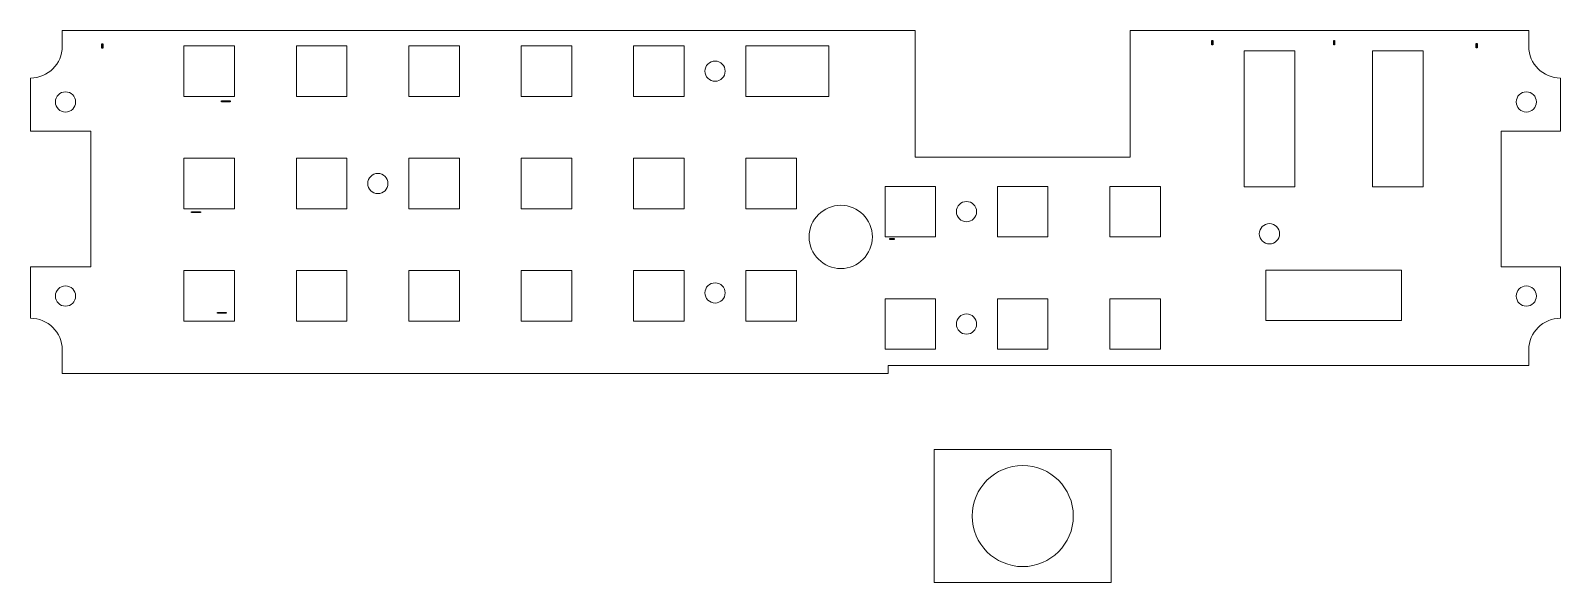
# Model space of a CAD drawing. Header units: millimetres. Extents: x -419 to 398, y -93 to 96.
# Drawn here: x 155.6 to 397.6, y -7.1 to 80.2 of the extents above; entities that cross this region are included whole.
import ezdxf

# ---------------------------------------------------------------- set-up
doc = ezdxf.new("R2010")
doc.units = ezdxf.units.MM
doc.header["$MEASUREMENT"] = 0
doc.header["$XCLIPFRAME"] = 0
doc.layers.add('Master Desktop', color=7, linetype='Continuous', plot=False)
picture_1 = doc.add_image_def('image1.jpg', size_in_pixel=(725, 3605))
picture_2 = doc.add_image_def('image2.jpg', size_in_pixel=(3605, 725))
picture_3 = doc.add_image_def('image3.jpg', size_in_pixel=(7205, 725))
picture_4 = doc.add_image_def('image4.jpg', size_in_pixel=(7205, 725))
picture_5 = doc.add_image_def('image5.jpg', size_in_pixel=(7205, 725))
picture_6 = doc.add_image_def('image6.jpg', size_in_pixel=(725, 3605))
picture_7 = doc.add_image_def('image7.jpg', size_in_pixel=(725, 3605))
picture_8 = doc.add_image_def('image8.jpg', size_in_pixel=(725, 3605))

msp = doc.modelspace()

# ---------------------------------------------------------------- linework, layer by layer
at = {"layer": 'Master Desktop', "color": 250, "lineweight": 9}
for points in [[(179.8585, 69.7587), (187.8585, 69.7587), (187.8585, 77.7587), (179.8585, 77.7587), (179.8585, 69.7587)], [(197.6385, 69.7587), (205.6385, 69.7587), (205.6385, 77.7587), (197.6385, 77.7587), (197.6385, 69.7587)], [(215.4185, 69.7587), (223.4185, 69.7587), (223.4185, 77.7587), (215.4185, 77.7587), (215.4185, 69.7587)], [(233.1985, 69.7587), (241.1985, 69.7587), (241.1985, 77.7587), (233.1985, 77.7587), (233.1985, 69.7587)], [(250.9785, 69.7587), (258.9785, 69.7587), (258.9785, 77.7587), (250.9785, 77.7587), (250.9785, 69.7587)], [(268.7585, 69.7588), (281.8637, 69.7588), (281.8637, 77.7588), (268.7585, 77.7588), (268.7585, 69.7588)], [(347.5684, 55.4838), (355.5684, 55.4838), (355.5684, 76.9836), (347.5684, 76.9836), (347.5684, 55.4838)], [(367.8884, 55.4838), (375.8884, 55.4838), (375.8884, 76.9836), (367.8884, 76.9836), (367.8884, 55.4838)], [(179.8585, 51.9787), (187.8585, 51.9787), (187.8585, 59.9787), (179.8585, 59.9787), (179.8585, 51.9787)], [(197.6385, 51.9787), (205.6385, 51.9787), (205.6385, 59.9787), (197.6385, 59.9787), (197.6385, 51.9787)], [(215.4185, 51.9787), (223.4185, 51.9787), (223.4185, 59.9787), (215.4185, 59.9787), (215.4185, 51.9787)], [(233.1985, 51.9787), (241.1985, 51.9787), (241.1985, 59.9787), (233.1985, 59.9787), (233.1985, 51.9787)], [(250.9785, 51.9787), (258.9785, 51.9787), (258.9785, 59.9787), (250.9785, 59.9787), (250.9785, 51.9787)], [(268.7585, 51.9787), (276.7585, 51.9787), (276.7585, 59.9787), (268.7585, 59.9787), (268.7585, 51.9787)], [(290.7585, 47.5337), (298.7585, 47.5337), (298.7585, 55.5337), (290.7585, 55.5337), (290.7585, 47.5337)], [(308.5385, 47.5337), (316.5385, 47.5337), (316.5385, 55.5337), (308.5385, 55.5337), (308.5385, 47.5337)], [(326.3185, 47.5337), (334.3185, 47.5337), (334.3185, 55.5337), (326.3185, 55.5337), (326.3185, 47.5337)], [(179.8585, 34.1987), (187.8585, 34.1987), (187.8585, 42.1987), (179.8585, 42.1987), (179.8585, 34.1987)], [(197.6385, 34.1987), (205.6385, 34.1987), (205.6385, 42.1987), (197.6385, 42.1987), (197.6385, 34.1987)], [(215.4185, 34.1987), (223.4185, 34.1987), (223.4185, 42.1987), (215.4185, 42.1987), (215.4185, 34.1987)], [(233.1985, 34.1987), (241.1985, 34.1987), (241.1985, 42.1987), (233.1985, 42.1987), (233.1985, 34.1987)], [(250.9785, 34.1987), (258.9785, 34.1987), (258.9785, 42.1987), (250.9785, 42.1987), (250.9785, 34.1987)], [(268.7585, 34.1987), (276.7585, 34.1987), (276.7585, 42.1987), (268.7585, 42.1987), (268.7585, 34.1987)], [(290.7585, 29.7537), (298.7585, 29.7537), (298.7585, 37.7537), (290.7585, 37.7537), (290.7585, 29.7537)], [(308.5385, 29.7537), (316.5385, 29.7537), (316.5385, 37.7537), (308.5385, 37.7537), (308.5385, 29.7537)], [(326.3185, 29.7537), (334.3185, 29.7537), (334.3185, 37.7537), (326.3185, 37.7537), (326.3185, 29.7537)], [(298.5385, -7.1178), (326.5385, -7.1178), (326.5385, 13.8822), (298.5385, 13.8822), (298.5385, -7.1178)]]:
    msp.add_lwpolyline(points, close=True, dxfattribs=at)
for centre, major_axis, ratio in [((263.8685, 73.7587), (0, 1.6), 1), ((161.1221, 68.8814), (0, 1.6), 1), ((392.2084, 68.8814), (0, 1.6), 1), ((210.5285, 55.9787), (0, 1.6), 1), ((283.7585, 47.5336), (0, 5.0001), 0.99998), ((303.6485, 51.5337), (0, 1.6), 1), ((351.5684, 48.0337), (0, 1.6), 1), ((161.1221, 38.1861), (0, 1.6), 1), ((263.8685, 38.6738), (0, 1.6), 1), ((392.2084, 38.1861), (0, 1.6), 1), ((303.6485, 33.7537), (0, 1.6), 1), ((312.5385, 3.3822), (0, 8), 1)]:
    msp.add_ellipse(centre, major_axis=major_axis, ratio=ratio, dxfattribs=at)
for points, knots in [([(329.5386, 80.1745), (329.5386, 80.1745), (392.5964, 80.1745), (392.5964, 80.1745), (392.5964, 80.1745), (392.5964, 80.1745), (392.5964, 77.6745), (392.5964, 77.6745), (392.5964, 77.6745), (392.5964, 74.9131), (394.835, 72.6745), (397.5964, 72.6745), (397.5964, 72.6745), (397.5964, 72.6745), (397.5964, 64.2836), (397.5964, 64.2836), (397.5964, 64.2836), (397.5964, 64.2836), (388.2084, 64.2836), (388.2084, 64.2836), (388.2084, 64.2836), (388.2084, 64.2836), (388.2084, 42.7838), (388.2084, 42.7838), (388.2084, 42.7838), (388.2084, 42.7838), (397.5964, 42.7838), (397.5964, 42.7838), (397.5964, 42.7838), (397.5964, 42.7838), (397.5964, 34.6745), (397.5964, 34.6745), (397.5964, 34.6745), (394.835, 34.6745), (392.5964, 32.4359), (392.5964, 29.6745), (392.5964, 29.6745), (392.5964, 29.6745), (392.5964, 27.1745), (392.5964, 27.1745), (392.5964, 27.1745), (392.5964, 27.1745), (291.2585, 27.1745), (291.2585, 27.1745), (291.2585, 27.1745), (291.2585, 27.1745), (291.2585, 25.9245), (291.2585, 25.9245), (291.2585, 25.9245), (291.2585, 25.9245), (160.5964, 25.9245), (160.5964, 25.9245), (160.5964, 25.9245), (160.5964, 25.9245), (160.5964, 29.6745), (160.5964, 29.6745), (160.5964, 29.6745), (160.5964, 32.4359), (158.3578, 34.6745), (155.5964, 34.6745), (155.5964, 34.6745), (155.5964, 34.6745), (155.5964, 42.7838), (155.5964, 42.7838), (155.5964, 42.7838), (155.5964, 42.7838), (165.1221, 42.7838), (165.1221, 42.7838), (165.1221, 42.7838), (165.1221, 42.7838), (165.1221, 64.2836), (165.1221, 64.2836), (165.1221, 64.2836), (165.1221, 64.2836), (155.5964, 64.2836), (155.5964, 64.2836), (155.5964, 64.2836), (155.5964, 64.2836), (155.5964, 72.6745), (155.5964, 72.6745), (155.5964, 72.6745), (158.3578, 72.6745), (160.5964, 74.9131), (160.5964, 77.6745), (160.5964, 77.6745), (160.5964, 77.6745), (160.5964, 80.1745), (160.5964, 80.1745), (160.5964, 80.1745), (160.5964, 80.1745), (295.5386, 80.1745), (295.5386, 80.1745), (295.5386, 80.1745), (295.5386, 80.1745), (295.5386, 60.1405), (295.5386, 60.1405), (295.5386, 60.1405), (295.5386, 60.1405), (329.5386, 60.1405), (329.5386, 60.1405), (329.5386, 60.1405), (329.5386, 60.1405), (329.5386, 80.1745), (329.5386, 80.1745)], [0, 0, 0, 0, 0.03703704, 0.03703704, 0.03703704, 0.03703704, 0.07407407, 0.07407407, 0.07407407, 0.07407407, 0.11111111, 0.11111111, 0.11111111, 0.11111111, 0.14814815, 0.14814815, 0.14814815, 0.14814815, 0.18518519, 0.18518519, 0.18518519, 0.18518519, 0.22222222, 0.22222222, 0.22222222, 0.22222222, 0.25925926, 0.25925926, 0.25925926, 0.25925926, 0.2962963, 0.2962963, 0.2962963, 0.2962963, 0.33333333, 0.33333333, 0.33333333, 0.33333333, 0.37037037, 0.37037037, 0.37037037, 0.37037037, 0.40740741, 0.40740741, 0.40740741, 0.40740741, 0.44444444, 0.44444444, 0.44444444, 0.44444444, 0.48148148, 0.48148148, 0.48148148, 0.48148148, 0.51851852, 0.51851852, 0.51851852, 0.51851852, 0.55555556, 0.55555556, 0.55555556, 0.55555556, 0.59259259, 0.59259259, 0.59259259, 0.59259259, 0.62962963, 0.62962963, 0.62962963, 0.62962963, 0.66666667, 0.66666667, 0.66666667, 0.66666667, 0.7037037, 0.7037037, 0.7037037, 0.7037037, 0.74074074, 0.74074074, 0.74074074, 0.74074074, 0.77777778, 0.77777778, 0.77777778, 0.77777778, 0.81481481, 0.81481481, 0.81481481, 0.81481481, 0.85185185, 0.85185185, 0.85185185, 0.85185185, 0.88888889, 0.88888889, 0.88888889, 0.88888889, 0.92592593, 0.92592593, 0.92592593, 0.92592593, 1, 1, 1, 1]), ([(350.9785, 34.2937), (350.9785, 34.2937), (350.9785, 42.2937), (350.9785, 42.2937), (350.9785, 42.2937), (350.9785, 42.2937), (372.4783, 42.2937), (372.4783, 42.2937), (372.4783, 42.2937), (372.4783, 42.2937), (372.4783, 34.2937), (372.4783, 34.2937), (372.4783, 34.2937), (372.4783, 34.2937), (350.9785, 34.2937), (350.9785, 34.2937)], [0, 0, 0, 0, 0.2, 0.2, 0.2, 0.2, 0.4, 0.4, 0.4, 0.4, 0.6, 0.6, 0.6, 0.6, 1, 1, 1, 1])]:
    msp.add_open_spline(points, degree=3, knots=knots, dxfattribs=at)

# ---------------------------------------------------------------- pictures from other files: only their frames are drawn
at = {"layer": 'Master Desktop', "color": 250}
image = msp.add_image(picture_7, insert=(164.584, 28.4106), size_in_units=(10.0694, 50.0694), dxfattribs=at)
image.set_boundary_path([(164.584, 28.41), (174.66, 78.487)])
image.dxf.flags = 3
image = msp.add_image(picture_8, insert=(337.7804, 28.9707), size_in_units=(10.0694, 50.0694), dxfattribs=at)
image.set_boundary_path([(337.78, 28.97), (347.857, 79.047)])
image.dxf.flags = 3
image = msp.add_image(picture_1, insert=(356.7803, 28.9707), size_in_units=(10.0694, 50.0694), dxfattribs=at)
image.set_boundary_path([(356.78, 28.97), (366.856, 79.047)])
image.dxf.flags = 3
image = msp.add_image(picture_6, insert=(378.9993, 28.4655), size_in_units=(10.0694, 50.0694), dxfattribs=at)
image.set_boundary_path([(379, 28.465), (389.075, 78.542)])
image.dxf.flags = 3
image = msp.add_image(picture_3, insert=(183.2204, 59.8306), size_in_units=(100.0694, 10.0694), dxfattribs=at)
image.set_boundary_path([(183.22, 59.83), (283.297, 69.907)])
image.dxf.flags = 3
image = msp.add_image(picture_4, insert=(178.5703, 42.0506), size_in_units=(100.0694, 10.0694), dxfattribs=at)
image.set_boundary_path([(178.57, 42.05), (278.647, 52.127)])
image.dxf.flags = 3
image = msp.add_image(picture_2, insert=(287.5004, 37.7456), size_in_units=(50.0694, 10.0694), dxfattribs=at)
image.set_boundary_path([(287.5, 37.746), (337.577, 47.822)])
image.dxf.flags = 3
image = msp.add_image(picture_5, insert=(182.6206, 25.8864), size_in_units=(100.0694, 10.0694), dxfattribs=at)
image.set_boundary_path([(182.62, 25.886), (282.697, 35.963)])
image.dxf.flags = 3

doc.saveas('drawing.dxf')
